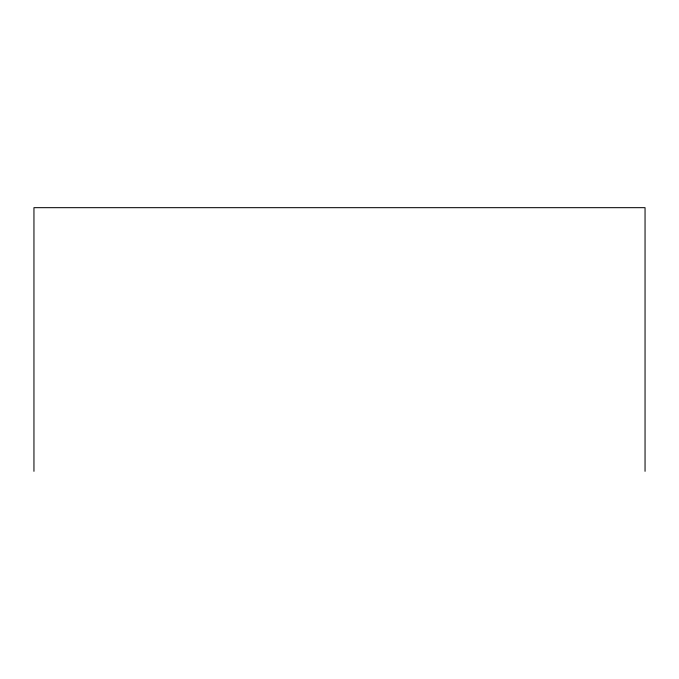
<?xml version="1.0" encoding="UTF-8"?>
<svg xmlns="http://www.w3.org/2000/svg" width="679" height="679" viewBox="0 0 679 679"><rect width="100%" height="100%" fill="white"/><g stroke="black" fill="none" stroke-linecap="round" stroke-linejoin="round"><path stroke-width="1.02" d="M645.05 471.328L645.05 207.672L33.95 207.672L33.95 471.328"/></g></svg>
